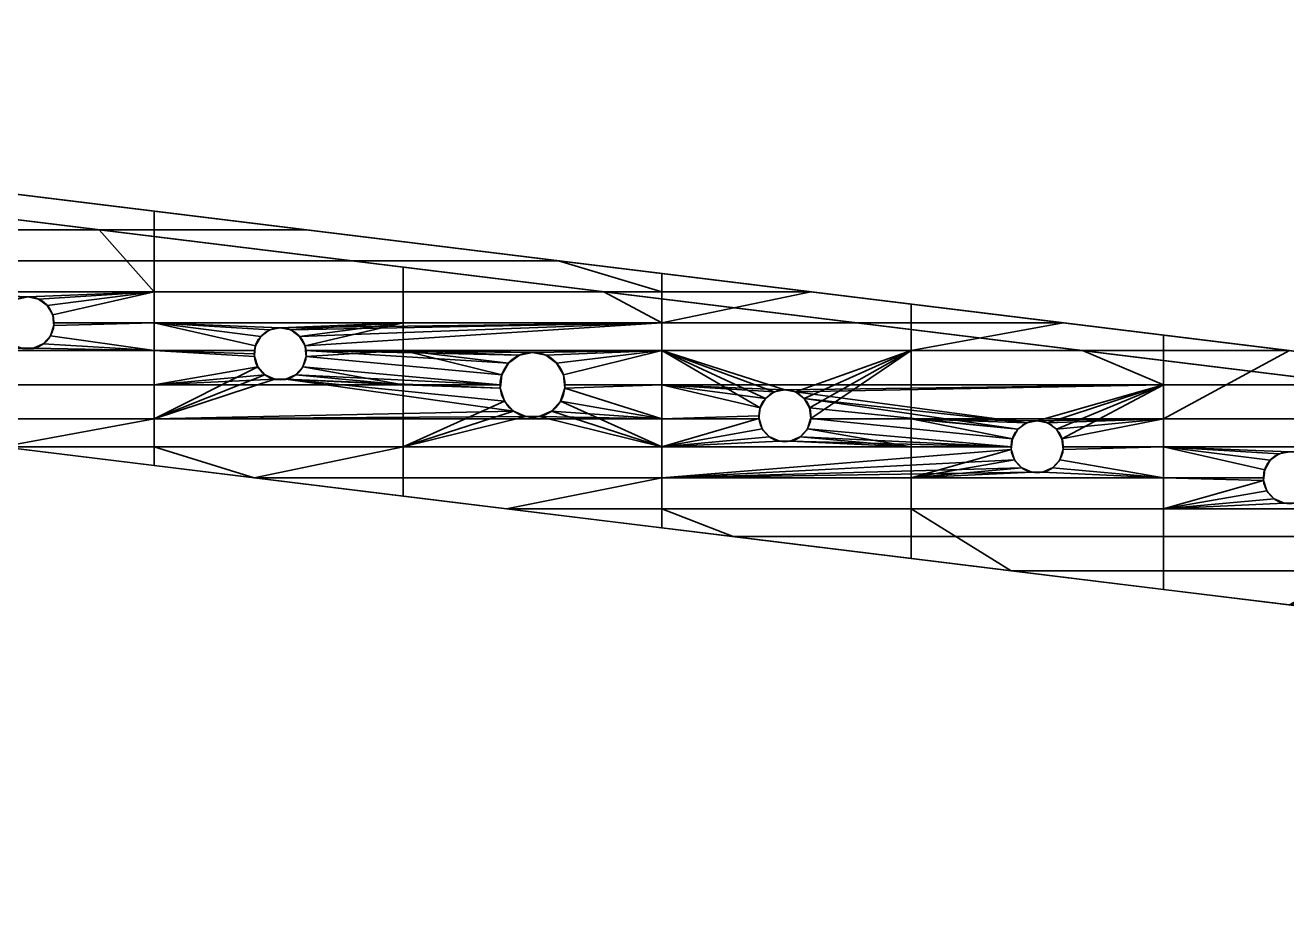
# Model space of a CAD drawing. Header units: millimetres. Extents: x 0 to 419, y 0 to 190.
# Drawn here: x 111.5 to 210.7, y 119.4 to 189.7 of the extents above; entities that cross this region are included whole.
import ezdxf

# ---------------------------------------------------------------- set-up
doc = ezdxf.new("R2010")
doc.units = ezdxf.units.MM
doc.layers.add('1', color=7, linetype='Continuous', true_color=0xffffff)

# ---------------------------------------------------------------- blocks, each defined once
blk = doc.blocks.new('UG_SURFACE_001')
at = {"layer": '1', "color": 252, "linetype": 'Continuous', "lineweight": 35}
for points in [[(2.492546, 189.693958, 16.5), (121.598087, 175.06963, 3.5), (101.747163, 177.507013, 3.5)], [(2.492546, 189.693958, 16.5), (133.563325, 173.60048, 3.5), (121.598087, 175.06963, 3.5)], [(2.492546, 189.693958, 16.5), (161.549926, 170.164168, 3.5), (153.414235, 171.163097, 3.5)], [(153.414235, 171.163097, 3.5), (133.563325, 173.60048, 3.5), (2.492546, 189.693958, 16.5)], [(2.492546, 189.693958, 16.5), (181.150854, 167.757466, 3.5), (173.265159, 168.725714, 3.5)], [(173.265159, 168.725714, 3.5), (161.549926, 170.164168, 3.5), (2.492546, 189.693958, 16.5)], [(2.492546, 189.693958, 16.5), (201.001778, 165.320083, 3.5), (193.116084, 166.288331, 3.5)], [(193.116084, 166.288331, 3.5), (181.150854, 167.757466, 3.5), (2.492546, 189.693958, 16.5)], [(2.492546, 189.693958, 16.5), (220.852703, 162.882701, 3.5), (210.930929, 164.100945, 3.5)], [(210.930929, 164.100945, 3.5), (201.001778, 165.320083, 3.5), (2.492546, 189.693958, 16.5)], [(2.492546, 189.693958, 16.5), (254.704952, 158.726171, 3.5), (220.852703, 162.882701, 3.5)], [(254.704952, 158.726171, 3.5), (2.492546, 189.693958, 16.5), (7.492546, 189.08003, 21.500001), (414.399207, 139.11818, 21.500001)], [(414.157271, 137.147874, 21.500001), (414.399207, 139.11818, 21.500001), (7.492546, 189.08003, 21.500001), (7.492546, 187.080026, 21.500001)], [(101.747163, 175.507024, 5.5), (419.120014, 136.538535, 16.5), (414.157271, 137.147874, 21.500001), (7.492546, 187.080026, 21.500001)], [(121.598087, 175.06963, 3.5), (121.598087, 173.60048, 3.5), (101.747163, 173.60048, 3.5), (101.747163, 177.507013, 3.5)], [(101.747163, 175.507024, 5.5), (101.747163, 173.60048, 5.5), (117.274627, 173.60048, 5.5)], [(419.120014, 136.538535, 16.5), (101.747163, 175.507024, 5.5), (117.274627, 173.60048, 5.5)], [(133.563325, 173.60048, 3.5), (121.598087, 173.60048, 3.5), (121.598087, 175.06963, 3.5)], [(101.747163, 173.60048, 3.5), (121.598087, 173.60048, 3.5), (121.598087, 171.163097, 3.5), (101.747163, 171.163097, 3.5)], [(117.274627, 173.60048, 5.5), (101.747163, 173.60048, 5.5), (101.747163, 168.725714, 5.5), (121.598087, 168.725714, 5.5)], [(121.598087, 168.725714, 5.5), (121.598087, 173.069626, 5.5), (117.274627, 173.60048, 5.5)], [(419.120014, 136.538535, 16.5), (117.274627, 173.60048, 5.5), (121.598087, 173.069626, 5.5)], [(153.414235, 171.163097, 3.5), (121.598087, 171.163097, 3.5), (121.598087, 173.60048, 3.5), (133.563325, 173.60048, 3.5)], [(121.598087, 173.069626, 5.5), (121.598087, 168.725714, 5.5), (141.199008, 168.725714, 5.5), (141.199008, 170.66294, 5.5)], [(419.120014, 136.538535, 16.5), (121.598087, 173.069626, 5.5), (141.199008, 170.66294, 5.5)], [(101.747163, 171.163097, 3.5), (121.598087, 171.163097, 3.5), (121.598087, 168.725714, 3.5), (101.747163, 168.725714, 3.5)], [(161.549926, 168.725714, 3.5), (121.598087, 168.725714, 3.5), (121.598087, 171.163097, 3.5), (153.414235, 171.163097, 3.5)], [(153.414235, 171.163097, 3.5), (161.549926, 170.164168, 3.5), (161.549926, 168.725714, 3.5)], [(141.199008, 170.66294, 5.5), (141.199008, 168.725714, 5.5), (156.976476, 168.725714, 5.5)], [(141.199008, 170.66294, 5.5), (156.976476, 168.725714, 5.5), (419.120014, 136.538535, 16.5)], [(173.265159, 168.725714, 3.5), (161.549926, 168.725714, 3.5), (161.549926, 170.164168, 3.5)], [(101.747163, 168.725714, 3.5), (121.598087, 168.725714, 3.5), (111.672625, 168.338329, 3.5)], [(111.672625, 168.338329, 3.5), (110.838816, 168.161094, 3.5), (101.747163, 168.725714, 3.5)], [(101.747163, 168.725714, 5.5), (110.838816, 168.161094, 5.5), (111.672625, 168.338329, 5.5)], [(111.672625, 168.338329, 5.5), (121.598087, 168.725714, 5.5), (101.747163, 168.725714, 5.5)], [(111.672625, 168.338329, 3.5), (111.672625, 168.338329, 5.5), (110.838816, 168.161094, 5.5), (110.838816, 168.161094, 3.5)], [(121.598087, 168.725714, 3.5), (112.506434, 168.161094, 3.5), (111.672625, 168.338329, 3.5)], [(111.672625, 168.338329, 5.5), (112.506434, 168.161094, 5.5), (121.598087, 168.725714, 5.5)], [(112.506434, 168.161094, 3.5), (112.506434, 168.161094, 5.5), (111.672625, 168.338329, 5.5), (111.672625, 168.338329, 3.5)], [(113.196068, 167.660043, 3.5), (112.506434, 168.161094, 3.5), (121.598087, 168.725714, 3.5)], [(121.598087, 168.725714, 5.5), (112.506434, 168.161094, 5.5), (113.196068, 167.660043, 5.5)], [(113.196068, 167.660043, 3.5), (113.196068, 167.660043, 5.5), (112.506434, 168.161094, 5.5), (112.506434, 168.161094, 3.5)], [(113.622285, 166.921809, 3.5), (113.196068, 167.660043, 3.5), (121.598087, 168.725714, 3.5)], [(121.598087, 168.725714, 5.5), (113.196068, 167.660043, 5.5), (113.622285, 166.921809, 5.5)], [(121.598087, 168.725714, 3.5), (121.598087, 166.288331, 3.5), (113.688871, 166.288331, 3.5), (113.622285, 166.921809, 3.5)], [(113.622285, 166.921809, 5.5), (113.688871, 166.288331, 5.5), (121.598087, 166.288331, 5.5), (121.598087, 168.725714, 5.5)], [(121.598087, 168.725714, 3.5), (161.549926, 168.725714, 3.5), (161.549926, 166.288331, 3.5), (121.598087, 166.288331, 3.5)], [(141.199008, 166.288331, 5.5), (141.199008, 168.725714, 5.5), (121.598087, 168.725714, 5.5), (121.598087, 166.288331, 5.5)], [(156.976476, 168.725714, 5.5), (141.199008, 168.725714, 5.5), (141.199008, 166.288331, 5.5), (161.549926, 166.288331, 5.5)], [(161.549926, 166.288331, 5.5), (161.549926, 168.164164, 5.5), (156.976476, 168.725714, 5.5)], [(419.120014, 136.538535, 16.5), (156.976476, 168.725714, 5.5), (161.549926, 168.164164, 5.5)], [(161.549926, 166.288331, 3.5), (161.549926, 168.725714, 3.5), (173.265159, 168.725714, 3.5)], [(173.265159, 168.725714, 3.5), (181.150854, 167.757466, 3.5), (181.150854, 166.288331, 3.5), (161.549926, 166.288331, 3.5)], [(161.549926, 168.164164, 5.5), (161.549926, 166.288331, 5.5), (176.827401, 166.288331, 5.5)], [(419.120014, 136.538535, 16.5), (161.549926, 168.164164, 5.5), (176.827401, 166.288331, 5.5)], [(193.116084, 166.288331, 3.5), (181.150854, 166.288331, 3.5), (181.150854, 167.757466, 3.5)], [(113.622285, 166.921809, 3.5), (113.622285, 166.921809, 5.5), (113.196068, 167.660043, 5.5), (113.196068, 167.660043, 3.5)], [(113.688871, 166.288331, 5.5), (113.622285, 166.921809, 5.5), (113.622285, 166.921809, 3.5), (113.688871, 166.288331, 3.5)], [(113.447972, 165.263325, 3.5), (113.711394, 166.074038, 3.5), (121.598087, 166.288331, 3.5), (121.598087, 164.100945, 3.5)], [(121.598087, 164.100945, 5.5), (121.598087, 166.288331, 5.5), (113.711394, 166.074038, 5.5), (113.447972, 165.263325, 5.5)], [(113.447972, 165.263325, 3.5), (113.447972, 165.263325, 5.5), (113.711394, 166.074038, 5.5), (113.711394, 166.074038, 3.5)], [(113.711394, 166.074038, 3.5), (113.688871, 166.288331, 3.5), (121.598087, 166.288331, 3.5)], [(113.688871, 166.288331, 3.5), (113.711394, 166.074038, 3.5), (113.711394, 166.074038, 5.5), (113.688871, 166.288331, 5.5)], [(121.598087, 166.288331, 5.5), (113.688871, 166.288331, 5.5), (113.711394, 166.074038, 5.5)], [(121.598087, 166.288331, 3.5), (130.0001, 165.22266, 3.5), (129.573882, 164.484426, 3.5)], [(131.52355, 165.900946, 3.5), (121.598087, 166.288331, 3.5), (161.549926, 166.288331, 3.5)], [(121.598087, 166.288331, 3.5), (130.68974, 165.723711, 3.5), (130.0001, 165.22266, 3.5)], [(131.52355, 165.900946, 3.5), (130.68974, 165.723711, 3.5), (121.598087, 166.288331, 3.5)], [(129.573882, 164.484426, 3.5), (129.513144, 164.100945, 3.5), (121.598087, 164.100945, 3.5), (121.598087, 166.288331, 3.5)], [(121.598087, 166.288331, 5.5), (130.68974, 165.723711, 5.5), (131.52355, 165.900946, 5.5)], [(131.52355, 165.900946, 5.5), (141.199008, 166.288331, 5.5), (121.598087, 166.288331, 5.5)], [(121.598087, 166.288331, 5.5), (129.573882, 164.484426, 5.5), (130.0001, 165.22266, 5.5)], [(130.0001, 165.22266, 5.5), (130.68974, 165.723711, 5.5), (121.598087, 166.288331, 5.5)], [(121.598087, 166.288331, 5.5), (121.598087, 164.100945, 5.5), (129.533574, 164.100945, 5.5), (129.573882, 164.484426, 5.5)], [(131.52355, 165.900946, 3.5), (131.52355, 165.900946, 5.5), (130.68974, 165.723711, 5.5), (130.68974, 165.723711, 3.5)], [(161.549926, 166.288331, 3.5), (132.357359, 165.723711, 3.5), (131.52355, 165.900946, 3.5)], [(131.52355, 165.900946, 5.5), (132.357359, 165.723711, 5.5), (141.199008, 166.288331, 5.5)], [(132.357359, 165.723711, 3.5), (132.357359, 165.723711, 5.5), (131.52355, 165.900946, 5.5), (131.52355, 165.900946, 3.5)], [(161.549926, 166.288331, 3.5), (133.047, 165.22266, 3.5), (132.357359, 165.723711, 3.5)], [(132.357359, 165.723711, 5.5), (133.047, 165.22266, 5.5), (141.199008, 166.288331, 5.5)], [(133.473217, 164.484426, 3.5), (133.047, 165.22266, 3.5), (161.549926, 166.288331, 3.5)], [(141.199008, 166.288331, 5.5), (133.047, 165.22266, 5.5), (133.473217, 164.484426, 5.5)], [(161.549926, 166.288331, 3.5), (161.549926, 164.100945, 3.5), (133.51351, 164.100945, 3.5), (133.473217, 164.484426, 3.5)], [(133.473217, 164.484426, 5.5), (133.51351, 164.100945, 5.5), (141.199008, 164.100945, 5.5), (141.199008, 166.288331, 5.5)], [(161.549926, 164.100945, 5.5), (161.549926, 166.288331, 5.5), (141.199008, 166.288331, 5.5), (141.199008, 164.100945, 5.5)], [(161.549926, 166.288331, 3.5), (181.150854, 166.288331, 3.5), (181.150854, 164.100945, 3.5), (161.549926, 164.100945, 3.5)], [(176.827401, 166.288331, 5.5), (161.549926, 166.288331, 5.5), (161.549926, 164.100945, 5.5), (194.642231, 164.100945, 5.5)], [(176.827401, 166.288331, 5.5), (194.642231, 164.100945, 5.5), (419.120014, 136.538535, 16.5)], [(181.150854, 164.100945, 3.5), (181.150854, 166.288331, 3.5), (193.116084, 166.288331, 3.5)], [(193.116084, 166.288331, 3.5), (201.001778, 165.320083, 3.5), (201.001778, 164.100945, 3.5), (181.150854, 164.100945, 3.5)], [(112.877585, 164.629847, 3.5), (113.447972, 165.263325, 3.5), (121.598087, 164.100945, 3.5)], [(112.877585, 164.629847, 3.5), (112.877585, 164.629847, 5.5), (113.447972, 165.263325, 5.5), (113.447972, 165.263325, 3.5)], [(121.598087, 164.100945, 5.5), (113.447972, 165.263325, 5.5), (112.877585, 164.629847, 5.5)], [(130.0001, 165.22266, 3.5), (130.0001, 165.22266, 5.5), (129.573882, 164.484426, 5.5), (129.573882, 164.484426, 3.5)], [(130.68974, 165.723711, 3.5), (130.68974, 165.723711, 5.5), (130.0001, 165.22266, 5.5), (130.0001, 165.22266, 3.5)], [(133.047, 165.22266, 3.5), (133.047, 165.22266, 5.5), (132.357359, 165.723711, 5.5), (132.357359, 165.723711, 3.5)], [(133.473217, 164.484426, 3.5), (133.473217, 164.484426, 5.5), (133.047, 165.22266, 5.5), (133.047, 165.22266, 3.5)], [(210.930929, 164.100945, 3.5), (201.001778, 164.100945, 3.5), (201.001778, 165.320083, 3.5)], [(111.246407, 164.283127, 3.5), (112.098843, 164.283127, 3.5), (121.598087, 164.100945, 3.5), (101.747163, 164.100945, 3.5)], [(101.747163, 164.100945, 5.5), (121.598087, 164.100945, 5.5), (112.098843, 164.283127, 5.5), (111.246407, 164.283127, 5.5)], [(101.747163, 164.100945, 3.5), (121.598087, 164.100945, 3.5), (121.598087, 158.726171, 3.5), (101.747163, 158.726171, 3.5)], [(121.598087, 161.41355, 5.5), (121.598087, 164.100945, 5.5), (101.747163, 164.100945, 5.5), (101.747163, 161.41355, 5.5)], [(111.246407, 164.283127, 3.5), (111.246407, 164.283127, 5.5), (112.098843, 164.283127, 5.5), (112.098843, 164.283127, 3.5)], [(121.598087, 164.100945, 3.5), (112.098843, 164.283127, 3.5), (112.877585, 164.629847, 3.5)], [(112.098843, 164.283127, 3.5), (112.098843, 164.283127, 5.5), (112.877585, 164.629847, 5.5), (112.877585, 164.629847, 3.5)], [(112.877585, 164.629847, 5.5), (112.098843, 164.283127, 5.5), (121.598087, 164.100945, 5.5)], [(121.598087, 164.100945, 3.5), (129.513144, 164.100945, 3.5), (129.473552, 163.850933, 3.5)], [(129.473552, 163.850933, 3.5), (129.484773, 163.636655, 3.5), (121.598087, 164.100945, 3.5)], [(129.484773, 163.636655, 3.5), (129.748195, 162.825942, 3.5), (121.598087, 158.726171, 3.5), (121.598087, 164.100945, 3.5)], [(129.748195, 162.825942, 5.5), (129.484773, 163.636655, 5.5), (121.598087, 164.100945, 5.5), (121.598087, 161.41355, 5.5)], [(129.484773, 163.636655, 5.5), (129.533574, 164.100945, 5.5), (121.598087, 164.100945, 5.5)], [(129.533574, 164.100945, 5.5), (129.484773, 163.636655, 5.5), (129.473552, 163.850933, 3.5)], [(129.473552, 163.850933, 3.5), (129.513144, 164.100945, 3.5), (129.533574, 164.100945, 5.5)], [(129.484773, 163.636655, 5.5), (129.484773, 163.636655, 3.5), (129.473552, 163.850933, 3.5)], [(129.533574, 164.100945, 5.5), (129.513144, 164.100945, 3.5), (129.573882, 164.484426, 3.5)], [(129.573882, 164.484426, 3.5), (129.573882, 164.484426, 5.5), (129.533574, 164.100945, 5.5)], [(141.199008, 161.41355, 5.5), (141.199008, 164.100945, 5.5), (133.562312, 163.636655, 5.5), (133.298904, 162.825942, 5.5)], [(133.51351, 164.100945, 5.5), (133.473217, 164.484426, 5.5), (133.473217, 164.484426, 3.5), (133.51351, 164.100945, 3.5)], [(133.51351, 164.100945, 3.5), (161.549926, 164.100945, 3.5), (151.374474, 163.963556, 3.5)], [(133.51351, 164.100945, 3.5), (150.337294, 163.743094, 3.5), (149.479449, 163.119838, 3.5)], [(151.374474, 163.963556, 3.5), (150.337294, 163.743094, 3.5), (133.51351, 164.100945, 3.5)], [(149.479449, 163.119838, 3.5), (148.94928, 162.201539, 3.5), (133.562312, 163.636655, 3.5), (133.51351, 164.100945, 3.5)], [(133.51351, 164.100945, 3.5), (133.562312, 163.636655, 3.5), (133.562312, 163.636655, 5.5), (133.51351, 164.100945, 5.5)], [(141.199008, 164.100945, 5.5), (133.51351, 164.100945, 5.5), (133.562312, 163.636655, 5.5)], [(141.199008, 164.100945, 5.5), (150.337294, 163.743094, 5.5), (151.374474, 163.963556, 5.5)], [(151.374474, 163.963556, 5.5), (161.549926, 164.100945, 5.5), (141.199008, 164.100945, 5.5)], [(141.199008, 164.100945, 5.5), (141.199008, 161.41355, 5.5), (148.86646, 161.41355, 5.5), (148.94928, 162.201539, 5.5)], [(148.94928, 162.201539, 5.5), (149.479449, 163.119838, 5.5), (141.199008, 164.100945, 5.5)], [(149.479449, 163.119838, 5.5), (150.337294, 163.743094, 5.5), (141.199008, 164.100945, 5.5)], [(151.374474, 163.963556, 3.5), (151.374474, 163.963556, 5.5), (150.337294, 163.743094, 5.5), (150.337294, 163.743094, 3.5)], [(161.549926, 164.100945, 3.5), (152.411655, 163.743094, 3.5), (151.374474, 163.963556, 3.5)], [(151.374474, 163.963556, 5.5), (152.411655, 163.743094, 5.5), (161.549926, 164.100945, 5.5)], [(152.411655, 163.743094, 3.5), (152.411655, 163.743094, 5.5), (151.374474, 163.963556, 5.5), (151.374474, 163.963556, 3.5)], [(153.269485, 163.119838, 3.5), (152.411655, 163.743094, 3.5), (161.549926, 164.100945, 3.5)], [(161.549926, 164.100945, 5.5), (152.411655, 163.743094, 5.5), (153.269485, 163.119838, 5.5)], [(161.549926, 164.100945, 3.5), (153.799668, 162.201539, 3.5), (153.269485, 163.119838, 3.5)], [(153.269485, 163.119838, 5.5), (153.799668, 162.201539, 5.5), (161.549926, 164.100945, 5.5)], [(153.910503, 161.146998, 3.5), (153.799668, 162.201539, 3.5), (161.549926, 164.100945, 3.5), (161.549926, 158.726171, 3.5)], [(153.799668, 162.201539, 5.5), (153.882489, 161.41355, 5.5), (161.549926, 161.41355, 5.5), (161.549926, 164.100945, 5.5)], [(161.549926, 158.726171, 3.5), (161.549926, 164.100945, 3.5), (169.275731, 159.609646, 3.5), (169.175386, 158.976167, 3.5)], [(161.549926, 164.100945, 3.5), (181.150854, 164.100945, 3.5), (172.059208, 160.84893, 3.5), (171.225399, 161.026165, 3.5)], [(171.225399, 161.026165, 3.5), (170.391575, 160.84893, 3.5), (161.549926, 164.100945, 3.5)], [(161.549926, 164.100945, 3.5), (169.701949, 160.347879, 3.5), (169.275731, 159.609646, 3.5)], [(170.391575, 160.84893, 3.5), (169.701949, 160.347879, 3.5), (161.549926, 164.100945, 3.5)], [(194.642231, 164.100945, 5.5), (161.549926, 164.100945, 5.5), (161.549926, 161.41355, 5.5), (201.001778, 161.41355, 5.5)], [(172.748834, 160.347879, 3.5), (172.059208, 160.84893, 3.5), (181.150854, 164.100945, 3.5)], [(173.175052, 159.609646, 3.5), (172.748834, 160.347879, 3.5), (181.150854, 164.100945, 3.5)], [(173.264161, 158.761889, 3.5), (173.175052, 159.609646, 3.5), (181.150854, 164.100945, 3.5)], [(181.150854, 164.100945, 3.5), (181.150854, 158.726171, 3.5), (173.252553, 158.726171, 3.5), (173.264161, 158.761889, 3.5)], [(181.150854, 164.100945, 3.5), (201.001778, 164.100945, 3.5), (201.001778, 158.726171, 3.5), (181.150854, 158.726171, 3.5)], [(201.001778, 161.41355, 5.5), (201.001778, 163.320079, 5.5), (194.642231, 164.100945, 5.5)], [(419.120014, 136.538535, 16.5), (194.642231, 164.100945, 5.5), (201.001778, 163.320079, 5.5)], [(201.001778, 158.726171, 3.5), (201.001778, 164.100945, 3.5), (210.930929, 164.100945, 3.5)], [(210.930929, 164.100945, 3.5), (220.852703, 162.882701, 3.5), (220.852703, 158.726171, 3.5), (201.001778, 158.726171, 3.5)], [(129.748195, 162.825942, 3.5), (130.318582, 162.192449, 3.5), (121.598087, 158.726171, 3.5)], [(121.598087, 161.41355, 5.5), (130.318582, 162.192449, 5.5), (129.748195, 162.825942, 5.5)], [(129.484773, 163.636655, 3.5), (129.484773, 163.636655, 5.5), (129.748195, 162.825942, 5.5), (129.748195, 162.825942, 3.5)], [(129.748195, 162.825942, 3.5), (129.748195, 162.825942, 5.5), (130.318582, 162.192449, 5.5), (130.318582, 162.192449, 3.5)], [(148.824468, 161.41355, 3.5), (132.728502, 162.192449, 3.5), (133.298904, 162.825942, 3.5)], [(132.728502, 162.192449, 3.5), (132.728502, 162.192449, 5.5), (133.298904, 162.825942, 5.5), (133.298904, 162.825942, 3.5)], [(141.199008, 161.41355, 5.5), (133.298904, 162.825942, 5.5), (132.728502, 162.192449, 5.5)], [(133.298904, 162.825942, 3.5), (133.562312, 163.636655, 3.5), (148.94928, 162.201539, 3.5), (148.824468, 161.41355, 3.5)], [(133.298904, 162.825942, 3.5), (133.298904, 162.825942, 5.5), (133.562312, 163.636655, 5.5), (133.562312, 163.636655, 3.5)], [(149.479449, 163.119838, 3.5), (149.479449, 163.119838, 5.5), (148.94928, 162.201539, 5.5), (148.94928, 162.201539, 3.5)], [(150.337294, 163.743094, 3.5), (150.337294, 163.743094, 5.5), (149.479449, 163.119838, 5.5), (149.479449, 163.119838, 3.5)], [(153.269485, 163.119838, 3.5), (153.269485, 163.119838, 5.5), (152.411655, 163.743094, 5.5), (152.411655, 163.743094, 3.5)], [(153.799668, 162.201539, 3.5), (153.799668, 162.201539, 5.5), (153.269485, 163.119838, 5.5), (153.269485, 163.119838, 3.5)], [(201.001778, 163.320079, 5.5), (201.001778, 161.41355, 5.5), (216.529235, 161.41355, 5.5)], [(201.001778, 163.320079, 5.5), (216.529235, 161.41355, 5.5), (419.120014, 136.538535, 16.5)], [(121.598087, 158.726171, 3.5), (130.318582, 162.192449, 3.5), (131.097332, 161.845744, 3.5)], [(131.097332, 161.845744, 5.5), (130.318582, 162.192449, 5.5), (121.598087, 161.41355, 5.5)], [(131.097332, 161.845744, 3.5), (131.949767, 161.845744, 3.5), (149.875611, 159.350559, 3.5), (121.598087, 158.726171, 3.5)], [(121.598087, 161.41355, 5.5), (141.199008, 161.41355, 5.5), (131.949767, 161.845744, 5.5), (131.097332, 161.845744, 5.5)], [(130.318582, 162.192449, 3.5), (130.318582, 162.192449, 5.5), (131.097332, 161.845744, 5.5), (131.097332, 161.845744, 3.5)], [(131.097332, 161.845744, 3.5), (131.097332, 161.845744, 5.5), (131.949767, 161.845744, 5.5), (131.949767, 161.845744, 3.5)], [(131.949767, 161.845744, 3.5), (132.728502, 162.192449, 3.5), (148.824468, 161.41355, 3.5), (148.838431, 161.146998, 3.5)], [(131.949767, 161.845744, 3.5), (131.949767, 161.845744, 5.5), (132.728502, 162.192449, 5.5), (132.728502, 162.192449, 3.5)], [(132.728502, 162.192449, 5.5), (131.949767, 161.845744, 5.5), (141.199008, 161.41355, 5.5)], [(148.838431, 161.146998, 3.5), (149.166107, 160.138547, 3.5), (131.949767, 161.845744, 3.5)], [(149.166107, 160.138547, 3.5), (149.875611, 159.350559, 3.5), (131.949767, 161.845744, 3.5)], [(148.86646, 161.41355, 5.5), (148.824468, 161.41355, 3.5), (148.94928, 162.201539, 3.5)], [(148.94928, 162.201539, 3.5), (148.94928, 162.201539, 5.5), (148.86646, 161.41355, 5.5)], [(153.882489, 161.41355, 5.5), (153.799668, 162.201539, 5.5), (153.799668, 162.201539, 3.5), (153.910503, 161.146998, 3.5)], [(109.63285, 156.538785, 5.5), (121.598087, 156.538785, 5.5), (121.598087, 161.41355, 5.5), (101.747163, 161.41355, 5.5)], [(141.199008, 156.538785, 5.5), (141.199008, 161.41355, 5.5), (121.598087, 161.41355, 5.5), (121.598087, 156.538785, 5.5)], [(149.166107, 160.138547, 5.5), (148.838431, 161.146998, 5.5), (141.199008, 161.41355, 5.5), (141.199008, 156.538785, 5.5)], [(148.838431, 161.146998, 5.5), (148.86646, 161.41355, 5.5), (141.199008, 161.41355, 5.5)], [(148.838431, 161.146998, 3.5), (148.824468, 161.41355, 3.5), (148.86646, 161.41355, 5.5)], [(148.86646, 161.41355, 5.5), (148.838431, 161.146998, 5.5), (148.838431, 161.146998, 3.5)], [(148.838431, 161.146998, 3.5), (148.838431, 161.146998, 5.5), (149.166107, 160.138547, 5.5), (149.166107, 160.138547, 3.5)], [(153.910503, 161.146998, 5.5), (153.582826, 160.138547, 5.5), (161.549926, 156.538785, 5.5), (161.549926, 161.41355, 5.5)], [(161.549926, 158.726171, 3.5), (153.582826, 160.138547, 3.5), (153.910503, 161.146998, 3.5)], [(153.582826, 160.138547, 3.5), (153.582826, 160.138547, 5.5), (153.910503, 161.146998, 5.5), (153.910503, 161.146998, 3.5)], [(153.910503, 161.146998, 3.5), (153.910503, 161.146998, 5.5), (153.882489, 161.41355, 5.5)], [(161.549926, 161.41355, 5.5), (153.882489, 161.41355, 5.5), (153.910503, 161.146998, 5.5)], [(201.001778, 161.41355, 5.5), (161.549926, 161.41355, 5.5), (171.225399, 161.026165, 5.5)], [(161.549926, 161.41355, 5.5), (170.391575, 160.84893, 5.5), (171.225399, 161.026165, 5.5)], [(161.549926, 161.41355, 5.5), (169.701949, 160.347879, 5.5), (170.391575, 160.84893, 5.5)], [(161.549926, 161.41355, 5.5), (161.549926, 156.538785, 5.5), (169.186622, 158.761889, 5.5), (169.275731, 159.609646, 5.5)], [(169.275731, 159.609646, 5.5), (169.701949, 160.347879, 5.5), (161.549926, 161.41355, 5.5)], [(170.391575, 160.84893, 3.5), (170.391575, 160.84893, 5.5), (169.701949, 160.347879, 5.5), (169.701949, 160.347879, 3.5)], [(171.225399, 161.026165, 3.5), (171.225399, 161.026165, 5.5), (170.391575, 160.84893, 5.5), (170.391575, 160.84893, 3.5)], [(171.225399, 161.026165, 5.5), (172.059208, 160.84893, 5.5), (201.001778, 161.41355, 5.5)], [(172.059208, 160.84893, 3.5), (172.059208, 160.84893, 5.5), (171.225399, 161.026165, 5.5), (171.225399, 161.026165, 3.5)], [(201.001778, 161.41355, 5.5), (172.059208, 160.84893, 5.5), (190.242499, 158.411548, 5.5), (191.076308, 158.588782, 5.5)], [(172.748834, 160.347879, 3.5), (172.748834, 160.347879, 5.5), (172.059208, 160.84893, 5.5), (172.059208, 160.84893, 3.5)], [(190.242499, 158.411548, 5.5), (172.059208, 160.84893, 5.5), (172.748834, 160.347879, 5.5)], [(191.076308, 158.588782, 5.5), (191.910118, 158.411548, 5.5), (201.001778, 161.41355, 5.5)], [(201.001778, 161.41355, 5.5), (191.910118, 158.411548, 5.5), (192.599759, 157.910496, 5.5)], [(201.001778, 161.41355, 5.5), (192.599759, 157.910496, 5.5), (193.025976, 157.172263, 5.5)], [(193.025976, 157.172263, 5.5), (193.09257, 156.538785, 5.5), (201.001778, 156.538785, 5.5), (201.001778, 161.41355, 5.5)], [(216.529235, 161.41355, 5.5), (201.001778, 161.41355, 5.5), (201.001778, 156.538785, 5.5), (220.852703, 156.538785, 5.5)], [(141.199008, 156.538785, 5.5), (149.875611, 159.350559, 5.5), (149.166107, 160.138547, 5.5)], [(149.166107, 160.138547, 3.5), (149.166107, 160.138547, 5.5), (149.875611, 159.350559, 5.5), (149.875611, 159.350559, 3.5)], [(152.873322, 159.350559, 3.5), (153.582826, 160.138547, 3.5), (161.549926, 158.726171, 3.5)], [(152.873322, 159.350559, 3.5), (152.873322, 159.350559, 5.5), (153.582826, 160.138547, 5.5), (153.582826, 160.138547, 3.5)], [(161.549926, 156.538785, 5.5), (153.582826, 160.138547, 5.5), (152.873322, 159.350559, 5.5)], [(169.701949, 160.347879, 3.5), (169.701949, 160.347879, 5.5), (169.275731, 159.609646, 5.5), (169.275731, 159.609646, 3.5)], [(173.175052, 159.609646, 3.5), (173.175052, 159.609646, 5.5), (172.748834, 160.347879, 5.5), (172.748834, 160.347879, 3.5)], [(189.552873, 157.910496, 5.5), (172.748834, 160.347879, 5.5), (173.175052, 159.609646, 5.5)], [(189.552873, 157.910496, 5.5), (190.242499, 158.411548, 5.5), (172.748834, 160.347879, 5.5)], [(121.598087, 158.726171, 3.5), (149.875611, 159.350559, 3.5), (150.844291, 158.919275, 3.5)], [(150.844291, 158.919275, 3.5), (151.904643, 158.919275, 3.5), (161.549926, 158.726171, 3.5), (121.598087, 158.726171, 3.5)], [(150.844291, 158.919275, 5.5), (149.875611, 159.350559, 5.5), (141.199008, 156.538785, 5.5)], [(141.199008, 156.538785, 5.5), (161.549926, 156.538785, 5.5), (151.904643, 158.919275, 5.5), (150.844291, 158.919275, 5.5)], [(149.875611, 159.350559, 3.5), (149.875611, 159.350559, 5.5), (150.844291, 158.919275, 5.5), (150.844291, 158.919275, 3.5)], [(150.844291, 158.919275, 3.5), (150.844291, 158.919275, 5.5), (151.904643, 158.919275, 5.5), (151.904643, 158.919275, 3.5)], [(161.549926, 158.726171, 3.5), (151.904643, 158.919275, 3.5), (152.873322, 159.350559, 3.5)], [(151.904643, 158.919275, 3.5), (151.904643, 158.919275, 5.5), (152.873322, 159.350559, 5.5), (152.873322, 159.350559, 3.5)], [(152.873322, 159.350559, 5.5), (151.904643, 158.919275, 5.5), (161.549926, 156.538785, 5.5)], [(169.175386, 158.976167, 3.5), (169.186622, 158.761889, 3.5), (161.549926, 158.726171, 3.5)], [(169.275731, 159.609646, 5.5), (169.186622, 158.761889, 5.5), (169.175386, 158.976167, 3.5)], [(169.175386, 158.976167, 3.5), (169.275731, 159.609646, 3.5), (169.275731, 159.609646, 5.5)], [(169.186622, 158.761889, 5.5), (169.186622, 158.761889, 3.5), (169.175386, 158.976167, 3.5)], [(173.264161, 158.761889, 3.5), (173.264161, 158.761889, 5.5), (173.175052, 159.609646, 5.5), (173.175052, 159.609646, 3.5)], [(173.175052, 159.609646, 5.5), (173.264161, 158.761889, 5.5), (189.126655, 157.172263, 5.5), (189.552873, 157.910496, 5.5)], [(109.63285, 156.538785, 3.5), (101.747163, 157.507017, 3.5), (101.747163, 158.726171, 3.5), (121.598087, 158.726171, 3.5)], [(121.598087, 158.726171, 3.5), (121.598087, 156.538785, 3.5), (109.63285, 156.538785, 3.5)], [(121.598087, 158.726171, 3.5), (161.549926, 158.726171, 3.5), (161.549926, 156.538785, 3.5), (121.598087, 156.538785, 3.5)], [(169.186622, 158.761889, 3.5), (169.19823, 158.726171, 3.5), (161.549926, 158.726171, 3.5)], [(169.450045, 157.951161, 5.5), (169.186622, 158.761889, 5.5), (161.549926, 156.538785, 5.5)], [(161.549926, 156.538785, 3.5), (161.549926, 158.726171, 3.5), (169.19823, 158.726171, 3.5), (169.450045, 157.951161, 3.5)], [(169.450045, 157.951161, 3.5), (170.020431, 157.317683, 3.5), (161.549926, 156.538785, 3.5)], [(161.549926, 156.538785, 5.5), (170.020431, 157.317683, 5.5), (169.450045, 157.951161, 5.5)], [(169.186622, 158.761889, 5.5), (169.450045, 157.951161, 5.5), (169.450045, 157.951161, 3.5), (169.19823, 158.726171, 3.5)], [(169.19823, 158.726171, 3.5), (169.186622, 158.761889, 3.5), (169.186622, 158.761889, 5.5)], [(169.450045, 157.951161, 3.5), (169.450045, 157.951161, 5.5), (170.020431, 157.317683, 5.5), (170.020431, 157.317683, 3.5)], [(181.150854, 156.538785, 3.5), (172.430351, 157.317683, 3.5), (173.000738, 157.951161, 3.5)], [(172.430351, 157.317683, 3.5), (172.430351, 157.317683, 5.5), (173.000738, 157.951161, 5.5), (173.000738, 157.951161, 3.5)], [(173.000738, 157.951161, 5.5), (172.430351, 157.317683, 5.5), (189.060062, 156.538785, 5.5)], [(173.252553, 158.726171, 3.5), (173.000738, 157.951161, 3.5), (173.000738, 157.951161, 5.5), (173.264161, 158.761889, 5.5)], [(189.060062, 156.538785, 5.5), (189.126655, 157.172263, 5.5), (173.264161, 158.761889, 5.5), (173.000738, 157.951161, 5.5)], [(173.000738, 157.951161, 3.5), (173.252553, 158.726171, 3.5), (181.150854, 158.726171, 3.5), (181.150854, 156.538785, 3.5)], [(173.264161, 158.761889, 5.5), (173.264161, 158.761889, 3.5), (173.252553, 158.726171, 3.5)], [(181.150854, 158.726171, 3.5), (189.552873, 157.910496, 3.5), (189.126655, 157.172263, 3.5)], [(181.150854, 158.726171, 3.5), (190.242499, 158.411548, 3.5), (189.552873, 157.910496, 3.5)], [(191.076308, 158.588782, 3.5), (181.150854, 158.726171, 3.5), (201.001778, 158.726171, 3.5)], [(191.076308, 158.588782, 3.5), (190.242499, 158.411548, 3.5), (181.150854, 158.726171, 3.5)], [(189.126655, 157.172263, 3.5), (189.026311, 156.538785, 3.5), (181.150854, 156.538785, 3.5), (181.150854, 158.726171, 3.5)], [(189.552873, 157.910496, 3.5), (189.552873, 157.910496, 5.5), (189.126655, 157.172263, 5.5), (189.126655, 157.172263, 3.5)], [(190.242499, 158.411548, 3.5), (190.242499, 158.411548, 5.5), (189.552873, 157.910496, 5.5), (189.552873, 157.910496, 3.5)], [(191.076308, 158.588782, 3.5), (191.076308, 158.588782, 5.5), (190.242499, 158.411548, 5.5), (190.242499, 158.411548, 3.5)], [(201.001778, 158.726171, 3.5), (191.910118, 158.411548, 3.5), (191.076308, 158.588782, 3.5)], [(191.910118, 158.411548, 3.5), (191.910118, 158.411548, 5.5), (191.076308, 158.588782, 5.5), (191.076308, 158.588782, 3.5)], [(192.599759, 157.910496, 3.5), (191.910118, 158.411548, 3.5), (201.001778, 158.726171, 3.5)], [(192.599759, 157.910496, 3.5), (192.599759, 157.910496, 5.5), (191.910118, 158.411548, 5.5), (191.910118, 158.411548, 3.5)], [(193.025976, 157.172263, 3.5), (192.599759, 157.910496, 3.5), (201.001778, 158.726171, 3.5)], [(193.025976, 157.172263, 3.5), (193.025976, 157.172263, 5.5), (192.599759, 157.910496, 5.5), (192.599759, 157.910496, 3.5)], [(201.001778, 158.726171, 3.5), (201.001778, 156.538785, 3.5), (193.09257, 156.538785, 3.5), (193.025976, 157.172263, 3.5)], [(201.001778, 158.726171, 3.5), (220.852703, 158.726171, 3.5), (220.852703, 156.538785, 3.5), (201.001778, 156.538785, 3.5)], [(161.549926, 156.538785, 3.5), (170.020431, 157.317683, 3.5), (170.799166, 156.970963, 3.5)], [(170.799166, 156.970963, 5.5), (170.020431, 157.317683, 5.5), (161.549926, 156.538785, 5.5)], [(181.150854, 156.538785, 3.5), (161.549926, 156.538785, 3.5), (170.799166, 156.970963, 3.5), (171.651617, 156.970963, 3.5)], [(161.549926, 156.538785, 5.5), (189.060062, 156.538785, 5.5), (171.651617, 156.970963, 5.5), (170.799166, 156.970963, 5.5)], [(170.020431, 157.317683, 3.5), (170.020431, 157.317683, 5.5), (170.799166, 156.970963, 5.5), (170.799166, 156.970963, 3.5)], [(170.799166, 156.970963, 3.5), (170.799166, 156.970963, 5.5), (171.651617, 156.970963, 5.5), (171.651617, 156.970963, 3.5)], [(171.651617, 156.970963, 3.5), (172.430351, 157.317683, 3.5), (181.150854, 156.538785, 3.5)], [(171.651617, 156.970963, 3.5), (171.651617, 156.970963, 5.5), (172.430351, 157.317683, 5.5), (172.430351, 157.317683, 3.5)], [(172.430351, 157.317683, 5.5), (171.651617, 156.970963, 5.5), (189.060062, 156.538785, 5.5)], [(189.060062, 156.538785, 5.5), (189.026311, 156.538785, 3.5), (189.126655, 157.172263, 3.5)], [(189.126655, 157.172263, 3.5), (189.126655, 157.172263, 5.5), (189.060062, 156.538785, 5.5)], [(193.09257, 156.538785, 5.5), (193.025976, 157.172263, 5.5), (193.025976, 157.172263, 3.5), (193.09257, 156.538785, 3.5)], [(109.63285, 156.538785, 3.5), (121.598087, 156.538785, 3.5), (121.598087, 155.069634, 3.5)], [(109.63285, 156.538785, 3.5), (121.598087, 155.069634, 3.5), (121.598087, 155.069634, 5.5), (109.63285, 156.538785, 5.5)], [(121.598087, 155.069634, 5.5), (121.598087, 156.538785, 5.5), (109.63285, 156.538785, 5.5)], [(121.598087, 156.538785, 3.5), (161.549926, 156.538785, 3.5), (161.549926, 154.101387, 3.5), (129.483774, 154.101387, 3.5)], [(129.483774, 154.101387, 3.5), (121.598087, 155.069634, 3.5), (121.598087, 156.538785, 3.5)], [(141.199008, 156.538785, 5.5), (121.598087, 156.538785, 5.5), (121.598087, 155.069634, 5.5), (129.483774, 154.101387, 5.5)], [(129.483774, 154.101387, 5.5), (141.199008, 154.101387, 5.5), (141.199008, 156.538785, 5.5)], [(161.549926, 154.101387, 5.5), (161.549926, 156.538785, 5.5), (141.199008, 156.538785, 5.5), (141.199008, 154.101387, 5.5)], [(161.549926, 156.538785, 3.5), (181.150854, 156.538785, 3.5), (181.150854, 154.101387, 3.5), (161.549926, 154.101387, 3.5)], [(189.037547, 156.324491, 5.5), (189.060062, 156.538785, 5.5), (161.549926, 156.538785, 5.5), (161.549926, 154.101387, 5.5)], [(189.300969, 155.513778, 5.5), (189.037547, 156.324491, 5.5), (161.549926, 154.101387, 5.5)], [(181.150854, 154.101387, 3.5), (181.150854, 156.538785, 3.5), (189.026311, 156.538785, 3.5), (189.037547, 156.324491, 3.5)], [(189.037547, 156.324491, 3.5), (189.300969, 155.513778, 3.5), (181.150854, 154.101387, 3.5)], [(189.037547, 156.324491, 3.5), (189.026311, 156.538785, 3.5), (189.060062, 156.538785, 5.5)], [(189.060062, 156.538785, 5.5), (189.037547, 156.324491, 5.5), (189.037547, 156.324491, 3.5)], [(189.037547, 156.324491, 3.5), (189.037547, 156.324491, 5.5), (189.300969, 155.513778, 5.5), (189.300969, 155.513778, 3.5)], [(192.851663, 155.513778, 3.5), (193.115085, 156.324491, 3.5), (201.001778, 156.538785, 3.5), (201.001778, 154.101387, 3.5)], [(201.001778, 154.101387, 5.5), (201.001778, 156.538785, 5.5), (193.115085, 156.324491, 5.5), (192.851663, 155.513778, 5.5)], [(192.851663, 155.513778, 3.5), (192.851663, 155.513778, 5.5), (193.115085, 156.324491, 5.5), (193.115085, 156.324491, 3.5)], [(193.115085, 156.324491, 3.5), (193.09257, 156.538785, 3.5), (201.001778, 156.538785, 3.5)], [(193.09257, 156.538785, 3.5), (193.115085, 156.324491, 3.5), (193.115085, 156.324491, 5.5), (193.09257, 156.538785, 5.5)], [(201.001778, 156.538785, 5.5), (193.09257, 156.538785, 5.5), (193.115085, 156.324491, 5.5)], [(201.001778, 156.538785, 3.5), (209.403798, 155.473113, 3.5), (208.977565, 154.73488, 3.5)], [(201.001778, 156.538785, 3.5), (220.852703, 156.538785, 3.5), (210.927233, 156.151399, 3.5)], [(201.001778, 156.538785, 3.5), (210.093424, 155.974165, 3.5), (209.403798, 155.473113, 3.5)], [(210.927233, 156.151399, 3.5), (210.093424, 155.974165, 3.5), (201.001778, 156.538785, 3.5)], [(208.977565, 154.73488, 3.5), (208.877236, 154.101387, 3.5), (201.001778, 154.101387, 3.5), (201.001778, 156.538785, 3.5)], [(201.001778, 156.538785, 5.5), (210.093424, 155.974165, 5.5), (210.927233, 156.151399, 5.5)], [(201.001778, 156.538785, 5.5), (201.001778, 154.101387, 5.5), (208.910987, 154.101387, 5.5), (208.977565, 154.73488, 5.5)], [(210.927233, 156.151399, 5.5), (220.852703, 156.538785, 5.5), (201.001778, 156.538785, 5.5)], [(208.977565, 154.73488, 5.5), (209.403798, 155.473113, 5.5), (201.001778, 156.538785, 5.5)], [(209.403798, 155.473113, 5.5), (210.093424, 155.974165, 5.5), (201.001778, 156.538785, 5.5)], [(210.093424, 155.974165, 3.5), (210.093424, 155.974165, 5.5), (209.403798, 155.473113, 5.5), (209.403798, 155.473113, 3.5)], [(210.927233, 156.151399, 3.5), (210.927233, 156.151399, 5.5), (210.093424, 155.974165, 5.5), (210.093424, 155.974165, 3.5)], [(121.598087, 155.069634, 3.5), (129.483774, 154.101387, 3.5), (129.483774, 154.101387, 5.5), (121.598087, 155.069634, 5.5)], [(161.549926, 154.101387, 5.5), (189.871356, 154.8803, 5.5), (189.300969, 155.513778, 5.5)], [(190.650091, 154.53358, 5.5), (189.871356, 154.8803, 5.5), (161.549926, 154.101387, 5.5)], [(189.300969, 155.513778, 3.5), (189.871356, 154.8803, 3.5), (181.150854, 154.101387, 3.5)], [(181.150854, 154.101387, 3.5), (189.871356, 154.8803, 3.5), (190.650091, 154.53358, 3.5)], [(189.300969, 155.513778, 3.5), (189.300969, 155.513778, 5.5), (189.871356, 154.8803, 5.5), (189.871356, 154.8803, 3.5)], [(189.871356, 154.8803, 3.5), (189.871356, 154.8803, 5.5), (190.650091, 154.53358, 5.5), (190.650091, 154.53358, 3.5)], [(191.502541, 154.53358, 3.5), (192.281276, 154.8803, 3.5), (201.001778, 154.101387, 3.5)], [(191.502541, 154.53358, 3.5), (191.502541, 154.53358, 5.5), (192.281276, 154.8803, 5.5), (192.281276, 154.8803, 3.5)], [(201.001778, 154.101387, 5.5), (192.281276, 154.8803, 5.5), (191.502541, 154.53358, 5.5)], [(201.001778, 154.101387, 3.5), (192.281276, 154.8803, 3.5), (192.851663, 155.513778, 3.5)], [(192.281276, 154.8803, 3.5), (192.281276, 154.8803, 5.5), (192.851663, 155.513778, 5.5), (192.851663, 155.513778, 3.5)], [(192.851663, 155.513778, 5.5), (192.281276, 154.8803, 5.5), (201.001778, 154.101387, 5.5)], [(209.403798, 155.473113, 3.5), (209.403798, 155.473113, 5.5), (208.977565, 154.73488, 5.5), (208.977565, 154.73488, 3.5)], [(129.483774, 154.101387, 3.5), (161.549926, 154.101387, 3.5), (161.549926, 151.664004, 3.5), (149.334699, 151.664004, 3.5)], [(129.483774, 154.101387, 3.5), (149.334699, 151.664004, 3.5), (141.199008, 152.662948, 5.5), (129.483774, 154.101387, 5.5)], [(141.199008, 152.662948, 5.5), (141.199008, 154.101387, 5.5), (129.483774, 154.101387, 5.5)], [(161.549926, 154.101387, 5.5), (141.199008, 154.101387, 5.5), (141.199008, 152.662948, 5.5), (149.334699, 151.664004, 5.5)], [(149.334699, 151.664004, 5.5), (161.549926, 151.664004, 5.5), (161.549926, 154.101387, 5.5)], [(161.549926, 154.101387, 5.5), (201.001778, 154.101387, 5.5), (191.502541, 154.53358, 5.5), (190.650091, 154.53358, 5.5)], [(161.549926, 154.101387, 3.5), (181.150854, 154.101387, 3.5), (181.150854, 151.664004, 3.5), (161.549926, 151.664004, 3.5)], [(201.001778, 151.664004, 5.5), (201.001778, 154.101387, 5.5), (161.549926, 154.101387, 5.5), (161.549926, 151.664004, 5.5)], [(201.001778, 154.101387, 3.5), (181.150854, 154.101387, 3.5), (190.650091, 154.53358, 3.5), (191.502541, 154.53358, 3.5)], [(181.150854, 154.101387, 3.5), (201.001778, 154.101387, 3.5), (201.001778, 151.664004, 3.5), (181.150854, 151.664004, 3.5)], [(190.650091, 154.53358, 3.5), (190.650091, 154.53358, 5.5), (191.502541, 154.53358, 5.5), (191.502541, 154.53358, 3.5)], [(201.001778, 151.664004, 3.5), (201.001778, 154.101387, 3.5), (208.877236, 154.101387, 3.5), (208.888471, 153.887108, 3.5)], [(209.151879, 153.076395, 5.5), (208.888471, 153.887108, 5.5), (201.001778, 154.101387, 5.5), (201.001778, 151.664004, 5.5)], [(208.888471, 153.887108, 5.5), (208.910987, 154.101387, 5.5), (201.001778, 154.101387, 5.5)], [(208.888471, 153.887108, 3.5), (209.151879, 153.076395, 3.5), (201.001778, 151.664004, 3.5)], [(208.910987, 154.101387, 5.5), (208.877236, 154.101387, 3.5), (208.977565, 154.73488, 3.5)], [(208.888471, 153.887108, 3.5), (208.877236, 154.101387, 3.5), (208.910987, 154.101387, 5.5)], [(208.910987, 154.101387, 5.5), (208.888471, 153.887108, 5.5), (208.888471, 153.887108, 3.5)], [(208.888471, 153.887108, 3.5), (208.888471, 153.887108, 5.5), (209.151879, 153.076395, 5.5), (209.151879, 153.076395, 3.5)], [(208.977565, 154.73488, 3.5), (208.977565, 154.73488, 5.5), (208.910987, 154.101387, 5.5)], [(209.151879, 153.076395, 3.5), (209.722281, 152.442902, 3.5), (201.001778, 151.664004, 3.5)], [(201.001778, 151.664004, 5.5), (209.722281, 152.442902, 5.5), (209.151879, 153.076395, 5.5)], [(209.151879, 153.076395, 3.5), (209.151879, 153.076395, 5.5), (209.722281, 152.442902, 5.5), (209.722281, 152.442902, 3.5)], [(149.334699, 151.664004, 3.5), (149.334699, 151.664004, 5.5), (141.199008, 152.662948, 5.5)], [(201.001778, 151.664004, 3.5), (209.722281, 152.442902, 3.5), (210.501015, 152.096182, 3.5)], [(210.501015, 152.096182, 5.5), (209.722281, 152.442902, 5.5), (201.001778, 151.664004, 5.5)], [(220.852703, 151.664004, 3.5), (201.001778, 151.664004, 3.5), (210.501015, 152.096182, 3.5), (211.353451, 152.096182, 3.5)], [(201.001778, 151.664004, 5.5), (220.852703, 151.664004, 5.5), (211.353451, 152.096182, 5.5), (210.501015, 152.096182, 5.5)], [(209.722281, 152.442902, 3.5), (209.722281, 152.442902, 5.5), (210.501015, 152.096182, 5.5), (210.501015, 152.096182, 3.5)], [(210.501015, 152.096182, 3.5), (210.501015, 152.096182, 5.5), (211.353451, 152.096182, 5.5), (211.353451, 152.096182, 3.5)], [(149.334699, 151.664004, 3.5), (161.549926, 151.664004, 3.5), (161.549926, 150.164157, 3.5)], [(149.334699, 151.664004, 3.5), (161.549926, 150.164157, 3.5), (161.549926, 150.164157, 5.5), (149.334699, 151.664004, 5.5)], [(161.549926, 150.164157, 5.5), (161.549926, 151.664004, 5.5), (149.334699, 151.664004, 5.5)], [(161.549926, 150.164157, 3.5), (161.549926, 151.664004, 3.5), (181.150854, 151.664004, 3.5), (181.150854, 147.757471, 3.5)], [(161.549926, 151.664004, 5.5), (161.549926, 150.164157, 5.5), (167.149529, 149.476618, 5.5)], [(167.149529, 149.476618, 5.5), (201.001778, 149.476618, 5.5), (201.001778, 151.664004, 5.5), (161.549926, 151.664004, 5.5)], [(181.150854, 151.664004, 3.5), (201.001778, 151.664004, 3.5), (201.001778, 146.789238, 3.5), (189.036548, 146.789238, 3.5)], [(189.036548, 146.789238, 3.5), (181.150854, 147.757471, 3.5), (181.150854, 151.664004, 3.5)], [(201.001778, 151.664004, 3.5), (220.852703, 151.664004, 3.5), (220.852703, 146.789238, 3.5), (201.001778, 146.789238, 3.5)], [(220.852703, 149.476618, 5.5), (220.852703, 151.664004, 5.5), (201.001778, 151.664004, 5.5), (201.001778, 149.476618, 5.5)], [(161.549926, 150.164157, 3.5), (167.149529, 149.476618, 5.5), (161.549926, 150.164157, 5.5)], [(167.149529, 149.476618, 5.5), (161.549926, 150.164157, 3.5), (181.150854, 147.757471, 3.5)], [(201.001778, 145.320088, 5.5), (167.149529, 149.476618, 5.5), (181.150854, 147.757471, 3.5), (189.036548, 146.789238, 3.5)], [(201.001778, 145.320088, 5.5), (201.001778, 149.476618, 5.5), (167.149529, 149.476618, 5.5)], [(220.852703, 149.476618, 5.5), (201.001778, 149.476618, 5.5), (201.001778, 145.320088, 5.5), (210.923553, 144.101843, 5.5)], [(189.036548, 146.789238, 3.5), (201.001778, 146.789238, 3.5), (201.001778, 145.320088, 3.5)], [(189.036548, 146.789238, 3.5), (201.001778, 145.320088, 3.5), (201.001778, 145.320088, 5.5)], [(210.923553, 144.101843, 3.5), (201.001778, 145.320088, 3.5), (201.001778, 146.789238, 3.5), (220.852703, 146.789238, 3.5)], [(201.001778, 145.320088, 3.5), (210.923553, 144.101843, 3.5), (210.923553, 144.101843, 5.5), (201.001778, 145.320088, 5.5)]]:
    blk.add_3dface(points, dxfattribs=at)

msp = doc.modelspace()

# ---------------------------------------------------------------- linework, layer by layer
at = {"layer": '1', "color": 252, "linetype": 'Continuous', "lineweight": 35}
for p, q in [((419.36193, 138.50883, 3.5), (2.492546, 189.693954, 3.5)), ((414.399199, 139.118176, 21.5), (7.492546, 189.080031, 21.5)), ((419.120008, 136.538534, 5.5), (2.492546, 187.693954, 5.5)), ((414.157277, 137.147881, 21.5), (7.492546, 187.080031, 21.5)), ((411.97998, 119.415219, 3.5), (7.455277, 169.084607, 3.5)), ((411.97998, 119.415219, 5.5), (7.455277, 169.084607, 5.5))]:
    msp.add_line(p, q, dxfattribs=at)
at = {"layer": '1', "color": 252, "linetype": 'Continuous', "lineweight": 35, "extrusion": (2.9583e-16, 2.38099e-15, -1)}
for centre, radius in [((-111.672623, 166.288326, -5.5), 2.05), ((-131.523546, 163.850939, -5.5), 2.05), ((-151.374469, 161.413552, -5.5), 2.55), ((-171.225392, 158.976165, -5.5), 2.05), ((-191.076315, 156.538779, -5.5), 2.05), ((-210.927238, 154.101392, -5.5), 2.05)]:
    msp.add_circle(centre, radius, dxfattribs=at)
at = {"layer": '1', "color": 252, "linetype": 'Continuous', "lineweight": 35, "extrusion": (0, 0, -1)}
for centre, radius in [((-111.672623, 166.288326, -3.5), 2.05), ((-131.523546, 163.850939, -3.5), 2.05), ((-151.374469, 161.413552, -3.5), 2.55), ((-171.225392, 158.976165, -3.5), 2.05), ((-191.076315, 156.538779, -3.5), 2.05), ((-210.927238, 154.101392, -3.5), 2.05)]:
    msp.add_circle(centre, radius, dxfattribs=at)

# ---------------------------------------------------------------- block references
at = {"layer": '1', "color": 252, "linetype": 'Continuous', "lineweight": 35}
msp.add_blockref('UG_SURFACE_001', (0, 0), dxfattribs=at)

doc.saveas('drawing.dxf')
